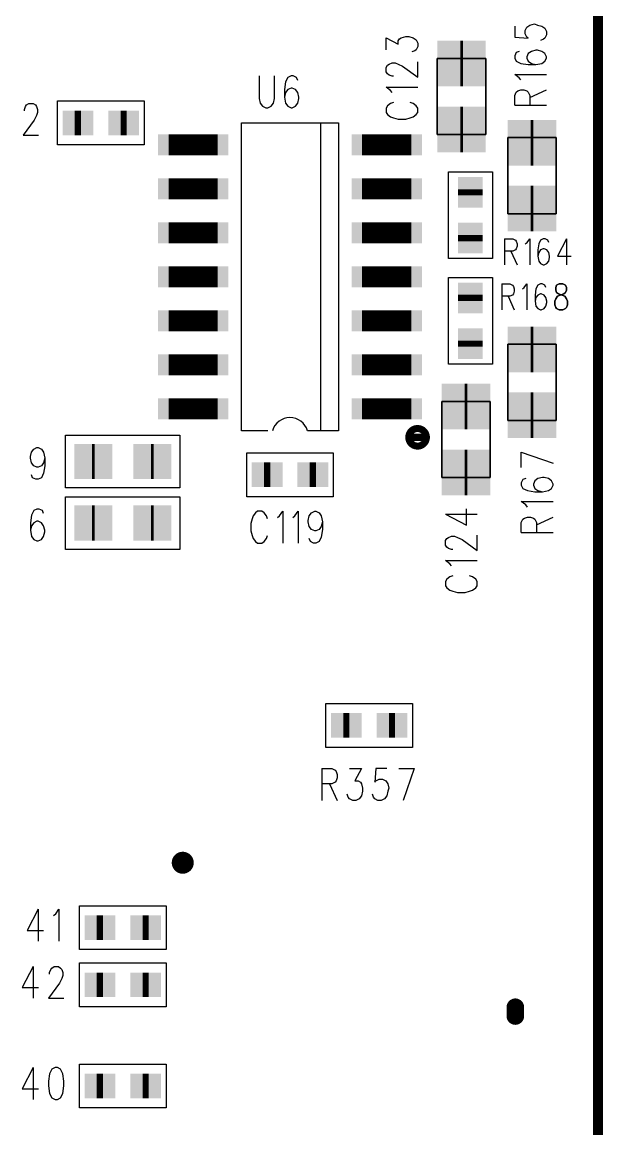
# Model space of a CAD drawing. Extents: x 12040 to 27945, y 10799 to 21199.
# Drawn here: x 20156 to 20816, y 18477 to 19735 of the extents above; entities that cross this region are included whole.
import ezdxf

# ---------------------------------------------------------------- set-up
doc = ezdxf.new("R2010")
doc.units = 0
doc.header["$MEASUREMENT"] = 0
doc.layers.add('ASSYDWGBOT_PHO', color=7, linetype='Continuous')

msp = doc.modelspace()

# ---------------------------------------------------------------- linework, layer by layer
at = {"layer": 'ASSYDWGBOT_PHO'}
for points, const_width in [([(20809.999, 13390.63), (20809.999, 20720.631)], 11.11), ([(20656.5, 19688.03), (20653.5, 19688.03)], 52), ([(20215.5, 19620.63), (20222.5, 19620.63)], 28), ([(20215.5, 19620.63), (20222.5, 19620.63)], 28), ([(20267.5, 19620.63), (20274.5, 19620.63)], 28), ([(20267.5, 19620.63), (20274.5, 19620.63)], 28), ([(20656.5, 19613.22), (20653.5, 19613.22)], 52), ([(20733.5, 19598.03), (20736.5, 19598.03)], 52), ([(20378, 19595.631), (20322.001, 19595.631)], 24), ([(20598, 19595.631), (20542, 19595.631)], 24), ([(20378, 19545.63), (20322.001, 19545.63)], 24), ([(20598, 19545.63), (20542, 19545.63)], 24), ([(20665.001, 19545.13), (20665.001, 19538.13)], 28), ([(20665.001, 19545.13), (20665.001, 19538.13)], 28), ([(20733.5, 19523.22), (20736.5, 19523.22)], 52), ([(20378, 19495.63), (20322.001, 19495.63)], 24), ([(20598, 19495.63), (20542, 19495.63)], 24), ([(20665.001, 19493.13), (20665.001, 19486.13)], 28), ([(20665.001, 19493.13), (20665.001, 19486.13)], 28), ([(20378, 19445.629), (20322.001, 19445.629)], 24), ([(20598, 19445.629), (20542, 19445.629)], 24), ([(20665.001, 19425.131), (20665.001, 19418.131)], 28), ([(20665.001, 19425.131), (20665.001, 19418.131)], 28), ([(20378, 19395.63), (20322.001, 19395.63)], 24), ([(20598, 19395.63), (20542, 19395.63)], 24), ([(20665.001, 19373.131), (20665.001, 19366.131)], 28), ([(20665.001, 19373.131), (20665.001, 19366.131)], 28), ([(20733.5, 19363.029), (20736.5, 19363.029)], 52), ([(20378, 19345.631), (20322.001, 19345.631)], 24), ([(20598, 19345.631), (20542, 19345.631)], 24), ([(20658.501, 19298.031), (20661.501, 19298.031)], 52), ([(20378, 19295.63), (20322.001, 19295.63)], 24), ([(20598, 19295.63), (20542, 19295.63)], 24), ([(20733.5, 19288.219), (20736.5, 19288.219)], 52), ([(20238.001, 19235.63), (20235.001, 19235.63)], 40), ([(20305, 19235.63), (20302, 19235.63)], 40), ([(20658.501, 19223.221), (20661.501, 19223.221)], 52), ([(20430.5, 19220.631), (20437.5, 19220.631)], 28), ([(20430.5, 19220.631), (20437.5, 19220.631)], 28), ([(20482.5, 19220.631), (20489.5, 19220.631)], 28), ([(20482.5, 19220.631), (20489.5, 19220.631)], 28), ([(20238.001, 19165.63), (20235.001, 19165.63)], 40), ([(20305, 19165.63), (20302, 19165.63)], 40), ([(20527.5, 18935.631), (20520.5, 18935.631)], 28), ([(20527.5, 18935.631), (20520.5, 18935.631)], 28), ([(20579.5, 18935.631), (20572.5, 18935.631)], 28), ([(20579.5, 18935.631), (20572.5, 18935.631)], 28), ([(20247.499, 18705.629), (20240.499, 18705.629)], 28), ([(20247.499, 18705.629), (20240.499, 18705.629)], 28), ([(20299.5, 18705.629), (20292.5, 18705.629)], 28), ([(20299.5, 18705.629), (20292.5, 18705.629)], 28), ([(20247.499, 18640.631), (20240.499, 18640.631)], 28), ([(20247.499, 18640.631), (20240.499, 18640.631)], 28), ([(20299.5, 18640.631), (20292.5, 18640.631)], 28), ([(20299.5, 18640.631), (20292.5, 18640.631)], 28), ([(20716.101, 18605.15), (20716.101, 18615.15)], 20), ([(20247.499, 18525.631), (20240.499, 18525.631)], 28), ([(20247.499, 18525.631), (20240.499, 18525.631)], 28), ([(20299.5, 18525.631), (20292.5, 18525.631)], 28), ([(20299.5, 18525.631), (20292.5, 18525.631)], 28)]:
    msp.add_lwpolyline(points, dxfattribs=dict(at, const_width=const_width))
for points in [[(20715.389, 19730.631), (20715.389, 19718.13)], [(20729.139, 19729.38), (20732.58, 19731.88)], [(20732.58, 19731.88), (20737.73, 19733.13)], [(20737.73, 19733.13), (20741.171, 19731.88)], [(20741.171, 19731.88), (20746.33, 19730.631)], [(20746.33, 19730.631), (20749.769, 19728.13)], [(20569.139, 19703.751), (20569.139, 19717.501)], [(20569.139, 19717.501), (20582.89, 19709.999)], [(20584.61, 19716.249), (20586.33, 19717.501)], [(20586.33, 19717.501), (20591.48, 19718.75)], [(20591.48, 19718.75), (20594.919, 19718.75)], [(20594.919, 19718.75), (20600.08, 19717.501)], [(20600.08, 19717.501), (20603.519, 19715)], [(20715.389, 19718.13), (20730.86, 19716.881)], [(20727.421, 19725.63), (20729.139, 19729.38)], [(20727.421, 19721.88), (20727.421, 19725.63)], [(20729.139, 19718.13), (20727.421, 19721.88)], [(20730.86, 19716.881), (20729.139, 19718.13)], [(20749.769, 19728.13), (20751.48, 19724.38)], [(20751.48, 19720.631), (20749.769, 19716.881)], [(20751.48, 19724.38), (20751.48, 19720.631)], [(20582.89, 19713.751), (20584.61, 19716.249)], [(20582.89, 19709.999), (20582.89, 19713.751)], [(20603.519, 19715), (20605.23, 19711.25)], [(20605.23, 19707.5), (20603.519, 19703.751)], [(20605.23, 19711.25), (20605.23, 19707.5)], [(20748.051, 19715.63), (20744.61, 19714.38)], [(20749.769, 19716.881), (20748.051, 19715.63)], [(20601.801, 19702.499), (20598.36, 19701.25)], [(20603.519, 19703.751), (20601.801, 19702.499)], [(20717.11, 19700.63), (20715.389, 19696.88)], [(20715.389, 19696.88), (20715.389, 19694.38)], [(20715.389, 19694.38), (20717.11, 19690.63)], [(20720.551, 19701.88), (20717.11, 19700.63)], [(20730.86, 19699.381), (20729.139, 19695.629)], [(20729.139, 19695.629), (20729.139, 19694.38)], [(20729.139, 19694.38), (20730.86, 19690.63)], [(20734.301, 19701.88), (20730.86, 19699.381)], [(20739.45, 19703.131), (20734.301, 19701.88)], [(20741.171, 19703.131), (20739.45, 19703.131)], [(20746.33, 19701.88), (20741.171, 19703.131)], [(20749.769, 19699.381), (20746.33, 19701.88)], [(20751.48, 19695.629), (20749.769, 19699.381)], [(20749.769, 19690.63), (20751.48, 19694.38)], [(20751.48, 19694.38), (20751.48, 19695.629)], [(20569.139, 19683.75), (20570.86, 19686.251)], [(20569.139, 19678.749), (20569.139, 19683.75)], [(20570.86, 19686.251), (20572.58, 19687.5)], [(20572.58, 19687.5), (20576.019, 19688.749)], [(20576.019, 19688.749), (20579.451, 19688.749)], [(20579.451, 19688.749), (20582.89, 19687.5)], [(20582.89, 19687.5), (20588.051, 19684.999)], [(20588.051, 19684.999), (20605.23, 19672.501)], [(20605.23, 19672.501), (20605.23, 19690.001)], [(20717.11, 19690.63), (20722.269, 19688.129)], [(20722.269, 19688.129), (20730.86, 19686.88)], [(20730.86, 19690.63), (20734.301, 19688.129)], [(20730.86, 19686.88), (20739.45, 19686.88)], [(20734.301, 19688.129), (20739.45, 19686.88)], [(20739.45, 19686.88), (20746.33, 19688.129)], [(20746.33, 19688.129), (20749.769, 19690.63)], [(20424.999, 19673.981), (20424.999, 19648.199)], [(20442.499, 19648.199), (20442.499, 19673.981)], [(20455, 19667.11), (20453.751, 19658.52)], [(20457.5, 19672.27), (20455, 19667.11)], [(20461.25, 19673.981), (20457.5, 19672.27)], [(20463.751, 19673.981), (20461.25, 19673.981)], [(20467.501, 19672.27), (20463.751, 19673.981)], [(20468.75, 19668.831), (20467.501, 19672.27)], [(20570.86, 19676.25), (20569.139, 19678.749)], [(20572.58, 19674.999), (20570.86, 19676.25)], [(20576.019, 19673.75), (20572.58, 19674.999)], [(20577.73, 19673.75), (20576.019, 19673.75)], [(20720.551, 19671.881), (20715.389, 19675.631)], [(20715.389, 19675.631), (20751.48, 19675.631)], [(20722.269, 19669.38), (20720.551, 19671.881)], [(20453.751, 19658.52), (20453.751, 19649.92)], [(20455, 19655.081), (20453.751, 19649.92)], [(20457.5, 19658.52), (20455, 19655.081)], [(20461.25, 19660.231), (20457.5, 19658.52)], [(20462.5, 19660.231), (20461.25, 19660.231)], [(20466.249, 19658.52), (20462.5, 19660.231)], [(20468.75, 19655.081), (20466.249, 19658.52)], [(20469.999, 19649.92), (20468.75, 19655.081)], [(20574.301, 19657.499), (20569.139, 19661.249)], [(20569.139, 19661.249), (20605.23, 19661.249)], [(20576.019, 19655.001), (20574.301, 19657.499)], [(20627.439, 19643.539), (20627.439, 19657.709)], [(20682.56, 19643.539), (20682.56, 19657.709)], [(20715.389, 19651.88), (20717.11, 19655.63)], [(20717.11, 19655.63), (20718.83, 19656.879)], [(20718.83, 19656.879), (20722.269, 19658.131)], [(20722.269, 19658.131), (20725.7, 19658.131)], [(20725.7, 19658.131), (20729.139, 19656.879)], [(20729.139, 19656.879), (20730.86, 19655.63)], [(20730.86, 19655.63), (20732.58, 19651.88)], [(20732.58, 19649.38), (20751.48, 19658.131)], [(20160.629, 19641.02), (20163.13, 19642.731)], [(20163.13, 19642.731), (20168.131, 19642.731)], [(20168.131, 19642.731), (20170.63, 19641.02)], [(20195.789, 19645.63), (20294.21, 19645.63)], [(20195.789, 19595.631), (20195.789, 19645.63)], [(20294.21, 19645.63), (20294.21, 19595.631)], [(20424.999, 19648.199), (20426.25, 19643.049)], [(20426.25, 19643.049), (20428.749, 19639.61)], [(20438.749, 19639.61), (20441.25, 19643.049)], [(20441.25, 19643.049), (20442.499, 19648.199)], [(20453.751, 19649.92), (20455, 19643.049)], [(20455, 19643.049), (20457.5, 19639.61)], [(20466.249, 19639.61), (20468.75, 19643.049)], [(20468.75, 19643.049), (20469.999, 19648.199)], [(20469.999, 19648.199), (20469.999, 19649.92)], [(20574.301, 19642.5), (20570.86, 19639.999)], [(20577.73, 19643.749), (20574.301, 19642.5)], [(20600.08, 19642.5), (20596.64, 19643.749)], [(20603.519, 19639.999), (20600.08, 19642.5)], [(20715.389, 19640.631), (20715.389, 19651.88)], [(20732.58, 19651.88), (20732.58, 19640.631)], [(20158.131, 19635.86), (20159.38, 19639.299)], [(20158.131, 19634.14), (20158.131, 19635.86)], [(20159.38, 19639.299), (20160.629, 19641.02)], [(20170.63, 19641.02), (20171.881, 19639.299)], [(20171.881, 19639.299), (20173.13, 19635.86)], [(20173.13, 19632.42), (20171.881, 19628.981)], [(20173.13, 19635.86), (20173.13, 19632.42)], [(20428.749, 19639.61), (20432.501, 19637.89)], [(20432.501, 19637.89), (20434.999, 19637.89)], [(20434.999, 19637.89), (20438.749, 19639.61)], [(20457.5, 19639.61), (20461.25, 19637.89)], [(20461.25, 19637.89), (20462.5, 19637.89)], [(20462.5, 19637.89), (20466.249, 19639.61)], [(20570.86, 19639.999), (20569.139, 19637.501)], [(20569.139, 19637.501), (20569.139, 19632.5)], [(20569.139, 19632.5), (20570.86, 19629.999)], [(20570.86, 19629.999), (20574.301, 19627.501)], [(20600.08, 19627.501), (20603.519, 19629.999)], [(20605.23, 19637.501), (20603.519, 19639.999)], [(20603.519, 19629.999), (20605.23, 19632.5)], [(20605.23, 19632.5), (20605.23, 19637.501)], [(20715.389, 19640.631), (20751.48, 19640.631)], [(20169.38, 19623.831), (20156.879, 19606.64)], [(20171.881, 19628.981), (20169.38, 19623.831)], [(20405.001, 19270.63), (20405.001, 19620.63)], [(20405.001, 19620.63), (20514.999, 19620.63)], [(20495.001, 19270.63), (20495.001, 19620.63)], [(20514.999, 19620.63), (20514.999, 19270.63)], [(20574.301, 19627.501), (20577.73, 19626.249)], [(20577.73, 19626.249), (20582.89, 19625)], [(20582.89, 19625), (20591.48, 19625)], [(20591.48, 19625), (20596.64, 19626.249)], [(20596.64, 19626.249), (20600.08, 19627.501)], [(20156.879, 19606.64), (20174.379, 19606.64)], [(20294.21, 19595.631), (20195.789, 19595.631)], [(20707.439, 19567.711), (20707.439, 19553.539)], [(20762.56, 19567.711), (20762.56, 19553.539)], [(20639.999, 19466.41), (20639.999, 19564.84)], [(20639.999, 19564.84), (20690.001, 19564.84)], [(20690.001, 19564.84), (20690.001, 19466.41)], [(20703.859, 19488.831), (20703.859, 19459.299)], [(20703.859, 19488.831), (20713.07, 19488.831)], [(20713.07, 19488.831), (20716.141, 19487.419)], [(20716.141, 19487.419), (20717.159, 19486.019)], [(20717.159, 19486.019), (20718.18, 19483.2)], [(20718.18, 19480.391), (20717.159, 19477.579)], [(20718.18, 19483.2), (20718.18, 19480.391)], [(20727.39, 19483.2), (20729.429, 19484.61)], [(20729.429, 19484.61), (20732.5, 19488.831)], [(20732.5, 19488.831), (20732.5, 19459.299)], [(20742.729, 19483.2), (20741.699, 19476.17)], [(20744.77, 19487.419), (20742.729, 19483.2)], [(20747.841, 19488.831), (20744.77, 19487.419)], [(20749.889, 19488.831), (20747.841, 19488.831)], [(20752.951, 19487.419), (20749.889, 19488.831)], [(20753.981, 19484.61), (20752.951, 19487.419)], [(20774.429, 19488.831), (20764.2, 19469.139)], [(20774.429, 19488.831), (20774.429, 19459.299)], [(20690.001, 19466.41), (20639.999, 19466.41)], [(20713.07, 19474.77), (20703.859, 19474.77)], [(20711.02, 19474.77), (20718.18, 19459.299)], [(20716.141, 19476.17), (20713.07, 19474.77)], [(20717.159, 19477.579), (20716.141, 19476.17)], [(20741.699, 19476.17), (20741.699, 19469.139)], [(20742.729, 19473.36), (20741.699, 19469.139)], [(20741.699, 19469.139), (20742.729, 19463.52)], [(20744.77, 19476.17), (20742.729, 19473.36)], [(20747.841, 19477.579), (20744.77, 19476.17)], [(20748.859, 19477.579), (20747.841, 19477.579)], [(20751.93, 19476.17), (20748.859, 19477.579)], [(20753.981, 19473.36), (20751.93, 19476.17)], [(20754.999, 19469.139), (20753.981, 19473.36)], [(20753.981, 19463.52), (20754.999, 19467.73)], [(20754.999, 19467.73), (20754.999, 19469.139)], [(20764.2, 19469.139), (20779.551, 19469.139)], [(20742.729, 19463.52), (20744.77, 19460.699)], [(20744.77, 19460.699), (20747.841, 19459.299)], [(20747.841, 19459.299), (20748.859, 19459.299)], [(20748.859, 19459.299), (20751.93, 19460.699)], [(20751.93, 19460.699), (20753.981, 19463.52)], [(20639.999, 19346.411), (20639.999, 19444.839)], [(20639.999, 19444.839), (20690.001, 19444.839)], [(20690.001, 19444.839), (20690.001, 19346.411)], [(20700.63, 19437.58), (20700.63, 19408.051)], [(20700.63, 19437.58), (20709.829, 19437.58)], [(20709.829, 19437.58), (20712.9, 19436.171)], [(20712.9, 19436.171), (20713.921, 19434.771)], [(20713.921, 19434.771), (20714.939, 19431.95)], [(20714.939, 19429.14), (20713.921, 19426.331)], [(20714.939, 19431.95), (20714.939, 19429.14)], [(20724.15, 19431.95), (20726.191, 19433.359)], [(20726.191, 19433.359), (20729.259, 19437.58)], [(20729.259, 19437.58), (20729.259, 19408.051)], [(20739.491, 19431.95), (20738.47, 19424.919)], [(20741.529, 19436.171), (20739.491, 19431.95)], [(20744.6, 19437.58), (20741.529, 19436.171)], [(20746.651, 19437.58), (20744.6, 19437.58)], [(20749.72, 19436.171), (20746.651, 19437.58)], [(20750.74, 19433.359), (20749.72, 19436.171)], [(20709.829, 19423.519), (20700.63, 19423.519)], [(20707.781, 19423.519), (20714.939, 19408.051)], [(20712.9, 19424.919), (20709.829, 19423.519)], [(20713.921, 19426.331), (20712.9, 19424.919)], [(20738.47, 19424.919), (20738.47, 19417.891)], [(20739.491, 19422.11), (20738.47, 19417.891)], [(20738.47, 19417.891), (20739.491, 19412.27)], [(20741.529, 19424.919), (20739.491, 19422.11)], [(20744.6, 19426.331), (20741.529, 19424.919)], [(20745.63, 19426.331), (20744.6, 19426.331)], [(20748.69, 19424.919), (20745.63, 19426.331)], [(20750.74, 19422.11), (20748.69, 19424.919)], [(20751.76, 19417.891), (20750.74, 19422.11)], [(20750.74, 19412.27), (20751.76, 19416.479)], [(20751.76, 19416.479), (20751.76, 19417.891)], [(20739.491, 19412.27), (20741.529, 19409.451)], [(20741.529, 19409.451), (20744.6, 19408.051)], [(20744.6, 19408.051), (20745.63, 19408.051)], [(20745.63, 19408.051), (20748.69, 19409.451)], [(20748.69, 19409.451), (20750.74, 19412.27)], [(20690.001, 19346.411), (20639.999, 19346.411)], [(20707.439, 19332.71), (20707.439, 19318.541)], [(20762.56, 19332.71), (20762.56, 19318.541)], [(20205, 19205.629), (20205, 19265.631)], [(20205, 19265.631), (20334.999, 19265.631)], [(20334.999, 19265.631), (20334.999, 19205.629)], [(20434.999, 19270.63), (20405.001, 19270.63)], [(20514.999, 19270.63), (20480, 19270.63)], [(20632.441, 19267.71), (20632.441, 19253.54)], [(20687.559, 19267.71), (20687.559, 19253.54)], [(20165.001, 19241.171), (20166.25, 19246.33)], [(20165.001, 19239.45), (20165.001, 19241.171)], [(20166.25, 19234.301), (20165.001, 19239.45)], [(20166.25, 19246.33), (20168.751, 19249.769)], [(20168.751, 19249.769), (20172.501, 19251.48)], [(20172.501, 19251.48), (20173.75, 19251.48)], [(20173.75, 19251.48), (20177.5, 19249.769)], [(20177.5, 19249.769), (20180, 19246.33)], [(20180, 19246.33), (20181.25, 19239.45)], [(20181.25, 19239.45), (20180, 19234.301)], [(20181.25, 19239.45), (20181.25, 19230.86)], [(20410.789, 19245.63), (20509.211, 19245.63)], [(20410.789, 19195.629), (20410.789, 19245.63)], [(20509.211, 19245.63), (20509.211, 19195.629)], [(20722.891, 19246.25), (20758.98, 19233.749)], [(20722.891, 19228.75), (20722.891, 19246.25)], [(20168.751, 19230.86), (20166.25, 19234.301)], [(20172.501, 19229.139), (20168.751, 19230.86)], [(20173.75, 19229.139), (20172.501, 19229.139)], [(20177.5, 19230.86), (20173.75, 19229.139)], [(20180, 19234.301), (20177.5, 19230.86)], [(20181.25, 19230.86), (20180, 19222.269)], [(20167.5, 19217.11), (20166.25, 19220.551)], [(20171.249, 19215.389), (20167.5, 19217.11)], [(20173.75, 19215.389), (20171.249, 19215.389)], [(20177.5, 19217.11), (20173.75, 19215.389)], [(20180, 19222.269), (20177.5, 19217.11)], [(20724.609, 19215), (20722.891, 19211.25)], [(20728.05, 19216.249), (20724.609, 19215)], [(20741.8, 19216.249), (20738.359, 19213.751)], [(20746.95, 19217.501), (20741.8, 19216.249)], [(20748.671, 19217.501), (20746.95, 19217.501)], [(20753.83, 19216.249), (20748.671, 19217.501)], [(20757.271, 19213.751), (20753.83, 19216.249)], [(20334.999, 19205.629), (20205, 19205.629)], [(20722.891, 19211.25), (20722.891, 19208.75)], [(20722.891, 19208.75), (20724.609, 19205)], [(20724.609, 19205), (20729.771, 19202.499)], [(20729.771, 19202.499), (20738.359, 19201.25)], [(20738.359, 19213.751), (20736.641, 19209.999)], [(20736.641, 19209.999), (20736.641, 19208.75)], [(20736.641, 19208.75), (20738.359, 19205)], [(20738.359, 19205), (20741.8, 19202.499)], [(20741.8, 19202.499), (20746.95, 19201.25)], [(20746.95, 19201.25), (20753.83, 19202.499)], [(20753.83, 19202.499), (20757.271, 19205)], [(20758.98, 19209.999), (20757.271, 19213.751)], [(20757.271, 19205), (20758.98, 19208.75)], [(20758.98, 19208.75), (20758.98, 19209.999)], [(20205, 19135.63), (20205, 19195.629)], [(20205, 19195.629), (20334.999, 19195.629)], [(20334.999, 19195.629), (20334.999, 19135.63)], [(20509.211, 19195.629), (20410.789, 19195.629)], [(20728.05, 19186.251), (20722.891, 19190.001)], [(20722.891, 19190.001), (20758.98, 19190.001)], [(20738.359, 19201.25), (20746.95, 19201.25)], [(20168.751, 19179.77), (20166.25, 19174.61)], [(20172.501, 19181.48), (20168.751, 19179.77)], [(20174.999, 19181.48), (20172.501, 19181.48)], [(20178.749, 19179.77), (20174.999, 19181.48)], [(20180, 19176.331), (20178.749, 19179.77)], [(20420.63, 19177.271), (20418.131, 19173.83)], [(20423.13, 19178.98), (20420.63, 19177.271)], [(20428.129, 19178.98), (20423.13, 19178.98)], [(20430.63, 19177.271), (20428.129, 19178.98)], [(20433.13, 19173.83), (20430.63, 19177.271)], [(20448.13, 19173.83), (20451.88, 19178.98)], [(20451.88, 19178.98), (20451.88, 19142.891)], [(20465.63, 19173.83), (20469.379, 19178.98)], [(20469.379, 19178.98), (20469.379, 19142.891)], [(20481.88, 19173.83), (20484.381, 19177.271)], [(20484.381, 19177.271), (20488.131, 19178.98)], [(20488.131, 19178.98), (20489.38, 19178.98)], [(20489.38, 19178.98), (20493.13, 19177.271)], [(20493.13, 19177.271), (20495.63, 19173.83)], [(20660.7, 19163.13), (20660.7, 19181.881)], [(20729.771, 19183.75), (20728.05, 19186.251)], [(20166.25, 19174.61), (20165.001, 19166.019)], [(20165.001, 19166.019), (20165.001, 19157.419)], [(20168.751, 19166.019), (20166.25, 19162.58)], [(20172.501, 19167.73), (20168.751, 19166.019)], [(20173.75, 19167.73), (20172.501, 19167.73)], [(20177.5, 19166.019), (20173.75, 19167.73)], [(20180, 19162.58), (20177.5, 19166.019)], [(20416.88, 19170.389), (20415.63, 19165.23)], [(20415.63, 19165.23), (20415.63, 19156.639)], [(20418.131, 19173.83), (20416.88, 19170.389)], [(20434.38, 19170.389), (20433.13, 19173.83)], [(20445.629, 19172.11), (20448.13, 19173.83)], [(20463.131, 19172.11), (20465.63, 19173.83)], [(20480.631, 19168.671), (20481.88, 19173.83)], [(20480.631, 19166.95), (20480.631, 19168.671)], [(20481.88, 19161.8), (20480.631, 19166.95)], [(20495.63, 19173.83), (20496.88, 19166.95)], [(20496.88, 19166.95), (20495.63, 19161.8)], [(20496.88, 19166.95), (20496.88, 19158.36)], [(20636.641, 19175.631), (20660.7, 19163.13)], [(20636.641, 19175.631), (20672.729, 19175.631)], [(20722.891, 19166.25), (20724.609, 19170)], [(20722.891, 19155.001), (20722.891, 19166.25)], [(20724.609, 19170), (20726.33, 19171.249)], [(20726.33, 19171.249), (20729.771, 19172.501)], [(20729.771, 19172.501), (20733.2, 19172.501)], [(20733.2, 19172.501), (20736.641, 19171.249)], [(20736.641, 19171.249), (20738.359, 19170)], [(20738.359, 19170), (20740.08, 19166.25)], [(20740.08, 19163.75), (20758.98, 19172.501)], [(20740.08, 19166.25), (20740.08, 19155.001)], [(20166.25, 19162.58), (20165.001, 19157.419)], [(20165.001, 19157.419), (20166.25, 19150.551)], [(20181.25, 19157.419), (20180, 19162.58)], [(20180, 19150.551), (20181.25, 19155.701)], [(20181.25, 19155.701), (20181.25, 19157.419)], [(20415.63, 19156.639), (20416.88, 19151.48)], [(20416.88, 19151.48), (20418.131, 19148.05)], [(20433.13, 19148.05), (20434.38, 19151.48)], [(20484.381, 19158.36), (20481.88, 19161.8)], [(20488.131, 19156.639), (20484.381, 19158.36)], [(20489.38, 19156.639), (20488.131, 19156.639)], [(20493.13, 19158.36), (20489.38, 19156.639)], [(20495.63, 19161.8), (20493.13, 19158.36)], [(20496.88, 19158.36), (20495.63, 19149.771)], [(20672.729, 19134.38), (20672.729, 19151.88)], [(20722.891, 19155.001), (20758.98, 19155.001)], [(20166.25, 19150.551), (20168.751, 19147.11)], [(20168.751, 19147.11), (20172.501, 19145.39)], [(20172.501, 19145.39), (20173.75, 19145.39)], [(20173.75, 19145.39), (20177.5, 19147.11)], [(20177.5, 19147.11), (20180, 19150.551)], [(20418.131, 19148.05), (20420.63, 19144.609)], [(20420.63, 19144.609), (20423.13, 19142.891)], [(20423.13, 19142.891), (20428.129, 19142.891)], [(20428.129, 19142.891), (20430.63, 19144.609)], [(20430.63, 19144.609), (20433.13, 19148.05)], [(20483.13, 19144.609), (20481.88, 19148.05)], [(20486.879, 19142.891), (20483.13, 19144.609)], [(20489.38, 19142.891), (20486.879, 19142.891)], [(20493.13, 19144.609), (20489.38, 19142.891)], [(20495.63, 19149.771), (20493.13, 19144.609)], [(20636.641, 19145.63), (20638.359, 19148.13)], [(20636.641, 19140.631), (20636.641, 19145.63)], [(20638.359, 19138.13), (20636.641, 19140.631)], [(20638.359, 19148.13), (20640.079, 19149.38)], [(20640.079, 19149.38), (20643.52, 19150.631)], [(20643.52, 19150.631), (20646.95, 19150.631)], [(20646.95, 19150.631), (20650.391, 19149.38)], [(20650.391, 19149.38), (20655.55, 19146.879)], [(20655.55, 19146.879), (20672.729, 19134.38)], [(20334.999, 19135.63), (20205, 19135.63)], [(20640.079, 19136.881), (20638.359, 19138.13)], [(20643.52, 19135.63), (20640.079, 19136.881)], [(20645.229, 19135.63), (20643.52, 19135.63)], [(20641.8, 19119.381), (20636.641, 19123.131)], [(20636.641, 19123.131), (20672.729, 19123.131)], [(20643.52, 19116.88), (20641.8, 19119.381)], [(20638.359, 19101.879), (20636.641, 19099.38)], [(20641.8, 19104.38), (20638.359, 19101.879)], [(20645.229, 19105.631), (20641.8, 19104.38)], [(20667.58, 19104.38), (20664.141, 19105.631)], [(20671.021, 19101.879), (20667.58, 19104.38)], [(20672.729, 19099.38), (20671.021, 19101.879)], [(20636.641, 19099.38), (20636.641, 19094.379)], [(20636.641, 19094.379), (20638.359, 19091.881)], [(20638.359, 19091.881), (20641.8, 19089.38)], [(20641.8, 19089.38), (20645.229, 19088.131)], [(20645.229, 19088.131), (20650.391, 19086.88)], [(20658.979, 19086.88), (20664.141, 19088.131)], [(20664.141, 19088.131), (20667.58, 19089.38)], [(20667.58, 19089.38), (20671.021, 19091.881)], [(20671.021, 19091.881), (20672.729, 19094.379)], [(20672.729, 19094.379), (20672.729, 19099.38)], [(20650.391, 19086.88), (20658.979, 19086.88)], [(20500.79, 18910.629), (20500.79, 18960.63)], [(20500.79, 18960.63), (20599.211, 18960.63)], [(20599.211, 18960.63), (20599.211, 18910.629)], [(20599.211, 18910.629), (20500.79, 18910.629)], [(20496.25, 18886.48), (20496.25, 18850.389)], [(20496.25, 18886.48), (20507.5, 18886.48)], [(20507.5, 18886.48), (20511.25, 18884.769)], [(20511.25, 18884.769), (20512.501, 18883.051)], [(20512.501, 18883.051), (20513.75, 18879.61)], [(20513.75, 18876.169), (20512.501, 18872.73)], [(20513.75, 18879.61), (20513.75, 18876.169)], [(20527.5, 18886.48), (20541.25, 18886.48)], [(20541.25, 18886.48), (20533.751, 18872.73)], [(20557.501, 18886.48), (20556.25, 18871.019)], [(20570, 18886.48), (20557.501, 18886.48)], [(20557.501, 18872.73), (20561.251, 18874.451)], [(20561.251, 18874.451), (20565.001, 18874.451)], [(20565.001, 18874.451), (20568.75, 18872.73)], [(20583.75, 18886.48), (20601.25, 18886.48)], [(20601.25, 18886.48), (20588.751, 18850.389)], [(20507.5, 18869.301), (20496.25, 18869.301)], [(20504.999, 18869.301), (20513.75, 18850.389)], [(20511.25, 18871.019), (20507.5, 18869.301)], [(20512.501, 18872.73), (20511.25, 18871.019)], [(20533.751, 18872.73), (20537.5, 18872.73)], [(20537.5, 18872.73), (20540.001, 18871.019)], [(20540.001, 18871.019), (20541.25, 18869.301)], [(20541.25, 18869.301), (20542.5, 18864.14)], [(20542.5, 18864.14), (20542.5, 18860.701)], [(20556.25, 18871.019), (20557.501, 18872.73)], [(20568.75, 18872.73), (20571.251, 18869.301)], [(20571.251, 18869.301), (20572.5, 18864.14)], [(20572.5, 18864.14), (20571.251, 18860.701)], [(20526.251, 18853.83), (20525, 18857.269)], [(20527.5, 18852.11), (20526.251, 18853.83)], [(20531.25, 18850.389), (20527.5, 18852.11)], [(20535, 18850.389), (20531.25, 18850.389)], [(20538.75, 18852.11), (20535, 18850.389)], [(20541.25, 18855.551), (20538.75, 18852.11)], [(20542.5, 18860.701), (20541.25, 18855.551)], [(20555, 18853.83), (20553.749, 18857.269)], [(20556.25, 18852.11), (20555, 18853.83)], [(20559.999, 18850.389), (20556.25, 18852.11)], [(20563.749, 18850.389), (20559.999, 18850.389)], [(20567.499, 18852.11), (20563.749, 18850.389)], [(20570, 18855.551), (20567.499, 18852.11)], [(20571.251, 18860.701), (20570, 18855.551)], [(20173.75, 18726.48), (20161.249, 18702.419)], [(20173.75, 18726.48), (20173.75, 18690.39)], [(20193.75, 18721.331), (20197.5, 18726.48)], [(20197.5, 18726.48), (20197.5, 18690.39)], [(20220.791, 18680.63), (20220.791, 18730.631)], [(20220.791, 18730.631), (20319.21, 18730.631)], [(20319.21, 18730.631), (20319.21, 18680.63)], [(20191.25, 18719.61), (20193.75, 18721.331)], [(20161.249, 18702.419), (20180, 18702.419)], [(20319.21, 18680.63), (20220.791, 18680.63)], [(20168.131, 18661.48), (20155.63, 18637.421)], [(20168.131, 18661.48), (20168.131, 18625.389)], [(20189.381, 18659.769), (20191.879, 18661.48)], [(20191.879, 18661.48), (20196.88, 18661.48)], [(20196.88, 18661.48), (20199.381, 18659.769)], [(20220.791, 18615.629), (20220.791, 18665.63)], [(20220.791, 18665.63), (20319.21, 18665.63)], [(20319.21, 18665.63), (20319.21, 18615.629)], [(20186.88, 18654.61), (20188.129, 18658.051)], [(20186.88, 18652.889), (20186.88, 18654.61)], [(20188.129, 18658.051), (20189.381, 18659.769)], [(20200.63, 18647.73), (20198.13, 18642.58)], [(20199.381, 18659.769), (20200.63, 18658.051)], [(20200.63, 18658.051), (20201.88, 18654.61)], [(20201.88, 18651.171), (20200.63, 18647.73)], [(20201.88, 18654.61), (20201.88, 18651.171)], [(20155.63, 18637.421), (20174.379, 18637.421)], [(20198.13, 18642.58), (20185.631, 18625.389)], [(20185.631, 18625.389), (20203.131, 18625.389)], [(20319.21, 18615.629), (20220.791, 18615.629)], [(20220.791, 18500.629), (20220.791, 18550.631)], [(20220.791, 18550.631), (20319.21, 18550.631)], [(20319.21, 18550.631), (20319.21, 18500.629)], [(20168.131, 18546.48), (20155.63, 18522.421)], [(20168.131, 18546.48), (20168.131, 18510.389)], [(20186.88, 18539.61), (20185.631, 18531.019)], [(20189.381, 18544.769), (20186.88, 18539.61)], [(20193.13, 18546.48), (20189.381, 18544.769)], [(20195.629, 18546.48), (20193.13, 18546.48)], [(20199.381, 18544.769), (20195.629, 18546.48)], [(20201.88, 18539.61), (20199.381, 18544.769)], [(20203.131, 18531.019), (20201.88, 18539.61)], [(20155.63, 18522.421), (20174.379, 18522.421)], [(20185.631, 18531.019), (20185.631, 18525.86)], [(20185.631, 18525.86), (20186.88, 18517.269)], [(20201.88, 18517.269), (20203.131, 18525.86)], [(20203.131, 18525.86), (20203.131, 18531.019)], [(20186.88, 18517.269), (20189.381, 18512.11)], [(20189.381, 18512.11), (20193.13, 18510.389)], [(20193.13, 18510.389), (20195.629, 18510.389)], [(20195.629, 18510.389), (20199.381, 18512.11)], [(20199.381, 18512.11), (20201.88, 18517.269)], [(20319.21, 18500.629), (20220.791, 18500.629)]]:
    msp.add_lwpolyline(points, dxfattribs=at)
for points in [[(20627.439, 19607.321), (20627.439, 19693.93)], [(20627.439, 19693.93), (20682.56, 19693.93)], [(20682.56, 19693.93), (20682.56, 19607.321)], [(20682.56, 19607.321), (20627.439, 19607.321)], [(20707.439, 19517.321), (20707.439, 19603.93)], [(20707.439, 19603.93), (20762.56, 19603.93)], [(20762.56, 19603.93), (20762.56, 19517.321)], [(20762.56, 19517.321), (20707.439, 19517.321)], [(20763.01, 19436.171), (20761.99, 19433.359)], [(20761.99, 19433.359), (20761.99, 19430.55)], [(20761.99, 19430.55), (20763.01, 19427.731)], [(20766.081, 19437.58), (20763.01, 19436.171)], [(20770.17, 19437.58), (20766.081, 19437.58)], [(20773.239, 19436.171), (20770.17, 19437.58)], [(20774.26, 19433.359), (20773.239, 19436.171)], [(20773.239, 19427.731), (20774.26, 19430.55)], [(20774.26, 19430.55), (20774.26, 19433.359)], [(20760.969, 19417.891), (20761.99, 19420.7)], [(20760.969, 19413.67), (20760.969, 19417.891)], [(20761.99, 19420.7), (20764.03, 19423.519)], [(20763.01, 19427.731), (20765.06, 19426.331)], [(20764.03, 19423.519), (20767.099, 19424.919)], [(20765.06, 19426.331), (20769.15, 19424.919)], [(20767.099, 19424.919), (20771.191, 19426.331)], [(20769.15, 19424.919), (20772.221, 19423.519)], [(20771.191, 19426.331), (20773.239, 19427.731)], [(20772.221, 19423.519), (20774.26, 19420.7)], [(20774.26, 19420.7), (20775.28, 19417.891)], [(20775.28, 19417.891), (20775.28, 19413.67)], [(20761.99, 19410.86), (20760.969, 19413.67)], [(20763.01, 19409.451), (20761.99, 19410.86)], [(20766.081, 19408.051), (20763.01, 19409.451)], [(20770.17, 19408.051), (20766.081, 19408.051)], [(20773.239, 19409.451), (20770.17, 19408.051)], [(20774.26, 19410.86), (20773.239, 19409.451)], [(20775.28, 19413.67), (20774.26, 19410.86)], [(20707.439, 19282.32), (20707.439, 19368.931)], [(20707.439, 19368.931), (20762.56, 19368.931)], [(20762.56, 19368.931), (20762.56, 19282.32)], [(20632.441, 19217.319), (20632.441, 19303.93)], [(20632.441, 19303.93), (20687.559, 19303.93)], [(20687.559, 19303.93), (20687.559, 19217.319)], [(20762.56, 19282.32), (20707.439, 19282.32)], [(20687.559, 19217.319), (20632.441, 19217.319)]]:
    msp.add_lwpolyline(points, close=True, dxfattribs=at)
msp.add_lwpolyline([(20480, 19270.63, 0.743674), (20440.001, 19270.63)], format="xyb", dxfattribs=at)
for points, const_width in [([(20615, 19263.13, 1), (20594.999, 19263.13, 1)], 8), ([(20594.999, 19263.13, 1), (20615, 19263.13)], 8), ([(20711.101, 18615.15, 1), (20721.101, 18615.15, 1)], 10), ([(20711.101, 18605.15, 1), (20721.101, 18605.15, 1)], 10)]:
    msp.add_lwpolyline(points, format="xyb", close=True, dxfattribs=dict(at, const_width=const_width))
at = {"layer": 'ASSYDWGBOT_PHO', "const_width": 12.5}
msp.add_lwpolyline([(20331.9, 18779.44, 1), (20344.4, 18779.44, 1), (20331.9, 18779.44)], format="xyb", dxfattribs=at)
at = {"layer": 'ASSYDWGBOT_PHO'}
for points in [[(20679.5, 19714.03), (20679.5, 19662.03), (20627.5, 19714.03), (20627.5, 19662.03)], [(20630.5, 19662.03), (20630.5, 19714.03), (20682.5, 19662.03), (20682.5, 19714.03)], [(20229.5, 19634.63), (20229.5, 19606.63), (20201.5, 19634.63), (20201.5, 19606.63)], [(20229.5, 19634.63), (20229.5, 19606.63), (20201.5, 19634.63), (20201.5, 19606.63)], [(20208.5, 19606.63), (20208.5, 19634.63), (20236.5, 19606.63), (20236.5, 19634.63)], [(20208.5, 19606.63), (20208.5, 19634.63), (20236.5, 19606.63), (20236.5, 19634.63)], [(20281.5, 19634.63), (20281.5, 19606.63), (20253.5, 19634.63), (20253.5, 19606.63)], [(20281.5, 19634.63), (20281.5, 19606.63), (20253.5, 19634.63), (20253.5, 19606.63)], [(20260.5, 19606.63), (20260.5, 19634.63), (20288.5, 19606.63), (20288.5, 19634.63)], [(20260.5, 19606.63), (20260.5, 19634.63), (20288.5, 19606.63), (20288.5, 19634.63)], [(20679.5, 19639.22), (20679.5, 19587.22), (20627.5, 19639.22), (20627.5, 19587.22)], [(20630.5, 19587.22), (20630.5, 19639.22), (20682.5, 19587.22), (20682.5, 19639.22)], [(20759.5, 19624.03), (20759.5, 19572.03), (20707.5, 19624.03), (20707.5, 19572.03)], [(20710.5, 19572.03), (20710.5, 19624.03), (20762.5, 19572.03), (20762.5, 19624.03)], [(20334.001, 19607.631), (20334.001, 19583.631), (20310.001, 19607.631), (20310.001, 19583.631)], [(20366, 19583.631), (20366, 19607.631), (20390, 19583.631), (20390, 19607.631)], [(20554, 19607.631), (20554, 19583.631), (20530, 19607.631), (20530, 19583.631)], [(20586, 19583.631), (20586, 19607.631), (20610, 19583.631), (20610, 19607.631)], [(20334.001, 19557.63), (20334.001, 19533.63), (20310.001, 19557.63), (20310.001, 19533.63)], [(20366, 19533.63), (20366, 19557.63), (20390, 19533.63), (20390, 19557.63)], [(20554, 19557.63), (20554, 19533.63), (20530, 19557.63), (20530, 19533.63)], [(20586, 19533.63), (20586, 19557.63), (20610, 19533.63), (20610, 19557.63)], [(20679.001, 19531.13), (20651.001, 19531.13), (20679.001, 19559.13), (20651.001, 19559.13)], [(20679.001, 19531.13), (20651.001, 19531.13), (20679.001, 19559.13), (20651.001, 19559.13)], [(20651.001, 19552.13), (20679.001, 19552.13), (20651.001, 19524.13), (20679.001, 19524.13)], [(20651.001, 19552.13), (20679.001, 19552.13), (20651.001, 19524.13), (20679.001, 19524.13)], [(20759.5, 19549.22), (20759.5, 19497.22), (20707.5, 19549.22), (20707.5, 19497.22)], [(20710.5, 19497.22), (20710.5, 19549.22), (20762.5, 19497.22), (20762.5, 19549.22)], [(20334.001, 19507.63), (20334.001, 19483.63), (20310.001, 19507.63), (20310.001, 19483.63)], [(20366, 19483.63), (20366, 19507.63), (20390, 19483.63), (20390, 19507.63)], [(20554, 19507.63), (20554, 19483.63), (20530, 19507.63), (20530, 19483.63)], [(20586, 19483.63), (20586, 19507.63), (20610, 19483.63), (20610, 19507.63)], [(20679.001, 19479.13), (20651.001, 19479.13), (20679.001, 19507.13), (20651.001, 19507.13)], [(20679.001, 19479.13), (20651.001, 19479.13), (20679.001, 19507.13), (20651.001, 19507.13)], [(20651.001, 19500.13), (20679.001, 19500.13), (20651.001, 19472.13), (20679.001, 19472.13)], [(20651.001, 19500.13), (20679.001, 19500.13), (20651.001, 19472.13), (20679.001, 19472.13)], [(20334.001, 19457.629), (20334.001, 19433.629), (20310.001, 19457.629), (20310.001, 19433.629)], [(20366, 19433.629), (20366, 19457.629), (20390, 19433.629), (20390, 19457.629)], [(20554, 19457.629), (20554, 19433.629), (20530, 19457.629), (20530, 19433.629)], [(20586, 19433.629), (20586, 19457.629), (20610, 19433.629), (20610, 19457.629)], [(20679.001, 19411.131), (20651.001, 19411.131), (20679.001, 19439.131), (20651.001, 19439.131)], [(20679.001, 19411.131), (20651.001, 19411.131), (20679.001, 19439.131), (20651.001, 19439.131)], [(20651.001, 19432.131), (20679.001, 19432.131), (20651.001, 19404.131), (20679.001, 19404.131)], [(20651.001, 19432.131), (20679.001, 19432.131), (20651.001, 19404.131), (20679.001, 19404.131)], [(20334.001, 19407.63), (20334.001, 19383.63), (20310.001, 19407.63), (20310.001, 19383.63)], [(20366, 19383.63), (20366, 19407.63), (20390, 19383.63), (20390, 19407.63)], [(20554, 19407.63), (20554, 19383.63), (20530, 19407.63), (20530, 19383.63)], [(20586, 19383.63), (20586, 19407.63), (20610, 19383.63), (20610, 19407.63)], [(20679.001, 19359.131), (20651.001, 19359.131), (20679.001, 19387.131), (20651.001, 19387.131)], [(20679.001, 19359.131), (20651.001, 19359.131), (20679.001, 19387.131), (20651.001, 19387.131)], [(20651.001, 19380.131), (20679.001, 19380.131), (20651.001, 19352.131), (20679.001, 19352.131)], [(20651.001, 19380.131), (20679.001, 19380.131), (20651.001, 19352.131), (20679.001, 19352.131)], [(20759.5, 19389.029), (20759.5, 19337.029), (20707.5, 19389.029), (20707.5, 19337.029)], [(20710.5, 19337.029), (20710.5, 19389.029), (20762.5, 19337.029), (20762.5, 19389.029)], [(20334.001, 19357.631), (20334.001, 19333.631), (20310.001, 19357.631), (20310.001, 19333.631)], [(20366, 19333.631), (20366, 19357.631), (20390, 19333.631), (20390, 19357.631)], [(20554, 19357.631), (20554, 19333.631), (20530, 19357.631), (20530, 19333.631)], [(20586, 19333.631), (20586, 19357.631), (20610, 19333.631), (20610, 19357.631)], [(20684.501, 19324.031), (20684.501, 19272.031), (20632.501, 19324.031), (20632.501, 19272.031)], [(20635.501, 19272.031), (20635.501, 19324.031), (20687.501, 19272.031), (20687.501, 19324.031)], [(20334.001, 19307.63), (20334.001, 19283.63), (20310.001, 19307.63), (20310.001, 19283.63)], [(20366, 19283.63), (20366, 19307.63), (20390, 19283.63), (20390, 19307.63)], [(20554, 19307.63), (20554, 19283.63), (20530, 19307.63), (20530, 19283.63)], [(20586, 19283.63), (20586, 19307.63), (20610, 19283.63), (20610, 19307.63)], [(20759.5, 19314.219), (20759.5, 19262.219), (20707.5, 19314.219), (20707.5, 19262.219)], [(20710.5, 19262.219), (20710.5, 19314.219), (20762.5, 19262.219), (20762.5, 19314.219)], [(20255.001, 19255.63), (20255.001, 19215.63), (20215.001, 19255.63), (20215.001, 19215.63)], [(20218.001, 19215.63), (20218.001, 19255.63), (20258.001, 19215.63), (20258.001, 19255.63)], [(20322, 19255.63), (20322, 19215.63), (20282, 19255.63), (20282, 19215.63)], [(20285, 19215.63), (20285, 19255.63), (20325, 19215.63), (20325, 19255.63)], [(20684.501, 19249.221), (20684.501, 19197.221), (20632.501, 19249.221), (20632.501, 19197.221)], [(20635.501, 19197.221), (20635.501, 19249.221), (20687.501, 19197.221), (20687.501, 19249.221)], [(20444.5, 19234.631), (20444.5, 19206.631), (20416.5, 19234.631), (20416.5, 19206.631)], [(20444.5, 19234.631), (20444.5, 19206.631), (20416.5, 19234.631), (20416.5, 19206.631)], [(20423.5, 19206.631), (20423.5, 19234.631), (20451.5, 19206.631), (20451.5, 19234.631)], [(20423.5, 19206.631), (20423.5, 19234.631), (20451.5, 19206.631), (20451.5, 19234.631)], [(20496.5, 19234.631), (20496.5, 19206.631), (20468.5, 19234.631), (20468.5, 19206.631)], [(20496.5, 19234.631), (20496.5, 19206.631), (20468.5, 19234.631), (20468.5, 19206.631)], [(20475.5, 19206.631), (20475.5, 19234.631), (20503.5, 19206.631), (20503.5, 19234.631)], [(20475.5, 19206.631), (20475.5, 19234.631), (20503.5, 19206.631), (20503.5, 19234.631)], [(20255.001, 19185.63), (20255.001, 19145.63), (20215.001, 19185.63), (20215.001, 19145.63)], [(20218.001, 19145.63), (20218.001, 19185.63), (20258.001, 19145.63), (20258.001, 19185.63)], [(20322, 19185.63), (20322, 19145.63), (20282, 19185.63), (20282, 19145.63)], [(20285, 19145.63), (20285, 19185.63), (20325, 19145.63), (20325, 19185.63)], [(20534.5, 18949.631), (20534.5, 18921.631), (20506.5, 18949.631), (20506.5, 18921.631)], [(20534.5, 18949.631), (20534.5, 18921.631), (20506.5, 18949.631), (20506.5, 18921.631)], [(20513.5, 18921.631), (20513.5, 18949.631), (20541.5, 18921.631), (20541.5, 18949.631)], [(20513.5, 18921.631), (20513.5, 18949.631), (20541.5, 18921.631), (20541.5, 18949.631)], [(20586.5, 18949.631), (20586.5, 18921.631), (20558.5, 18949.631), (20558.5, 18921.631)], [(20586.5, 18949.631), (20586.5, 18921.631), (20558.5, 18949.631), (20558.5, 18921.631)], [(20565.5, 18921.631), (20565.5, 18949.631), (20593.5, 18921.631), (20593.5, 18949.631)], [(20565.5, 18921.631), (20565.5, 18949.631), (20593.5, 18921.631), (20593.5, 18949.631)], [(20254.499, 18719.629), (20254.499, 18691.629), (20226.499, 18719.629), (20226.499, 18691.629)], [(20254.499, 18719.629), (20254.499, 18691.629), (20226.499, 18719.629), (20226.499, 18691.629)], [(20233.499, 18691.629), (20233.499, 18719.629), (20261.499, 18691.629), (20261.499, 18719.629)], [(20233.499, 18691.629), (20233.499, 18719.629), (20261.499, 18691.629), (20261.499, 18719.629)], [(20306.5, 18719.629), (20306.5, 18691.629), (20278.5, 18719.629), (20278.5, 18691.629)], [(20306.5, 18719.629), (20306.5, 18691.629), (20278.5, 18719.629), (20278.5, 18691.629)], [(20285.5, 18691.629), (20285.5, 18719.629), (20313.5, 18691.629), (20313.5, 18719.629)], [(20285.5, 18691.629), (20285.5, 18719.629), (20313.5, 18691.629), (20313.5, 18719.629)], [(20254.499, 18654.631), (20254.499, 18626.631), (20226.499, 18654.631), (20226.499, 18626.631)], [(20254.499, 18654.631), (20254.499, 18626.631), (20226.499, 18654.631), (20226.499, 18626.631)], [(20233.499, 18626.631), (20233.499, 18654.631), (20261.499, 18626.631), (20261.499, 18654.631)], [(20233.499, 18626.631), (20233.499, 18654.631), (20261.499, 18626.631), (20261.499, 18654.631)], [(20306.5, 18654.631), (20306.5, 18626.631), (20278.5, 18654.631), (20278.5, 18626.631)], [(20306.5, 18654.631), (20306.5, 18626.631), (20278.5, 18654.631), (20278.5, 18626.631)], [(20285.5, 18626.631), (20285.5, 18654.631), (20313.5, 18626.631), (20313.5, 18654.631)], [(20285.5, 18626.631), (20285.5, 18654.631), (20313.5, 18626.631), (20313.5, 18654.631)], [(20254.499, 18539.631), (20254.499, 18511.631), (20226.499, 18539.631), (20226.499, 18511.631)], [(20254.499, 18539.631), (20254.499, 18511.631), (20226.499, 18539.631), (20226.499, 18511.631)], [(20233.499, 18511.631), (20233.499, 18539.631), (20261.499, 18511.631), (20261.499, 18539.631)], [(20233.499, 18511.631), (20233.499, 18539.631), (20261.499, 18511.631), (20261.499, 18539.631)], [(20306.5, 18539.631), (20306.5, 18511.631), (20278.5, 18539.631), (20278.5, 18511.631)], [(20306.5, 18539.631), (20306.5, 18511.631), (20278.5, 18539.631), (20278.5, 18511.631)], [(20285.5, 18511.631), (20285.5, 18539.631), (20313.5, 18511.631), (20313.5, 18539.631)], [(20285.5, 18511.631), (20285.5, 18539.631), (20313.5, 18511.631), (20313.5, 18539.631)]]:
    msp.add_solid(points, dxfattribs=at)

doc.saveas('drawing.dxf')
